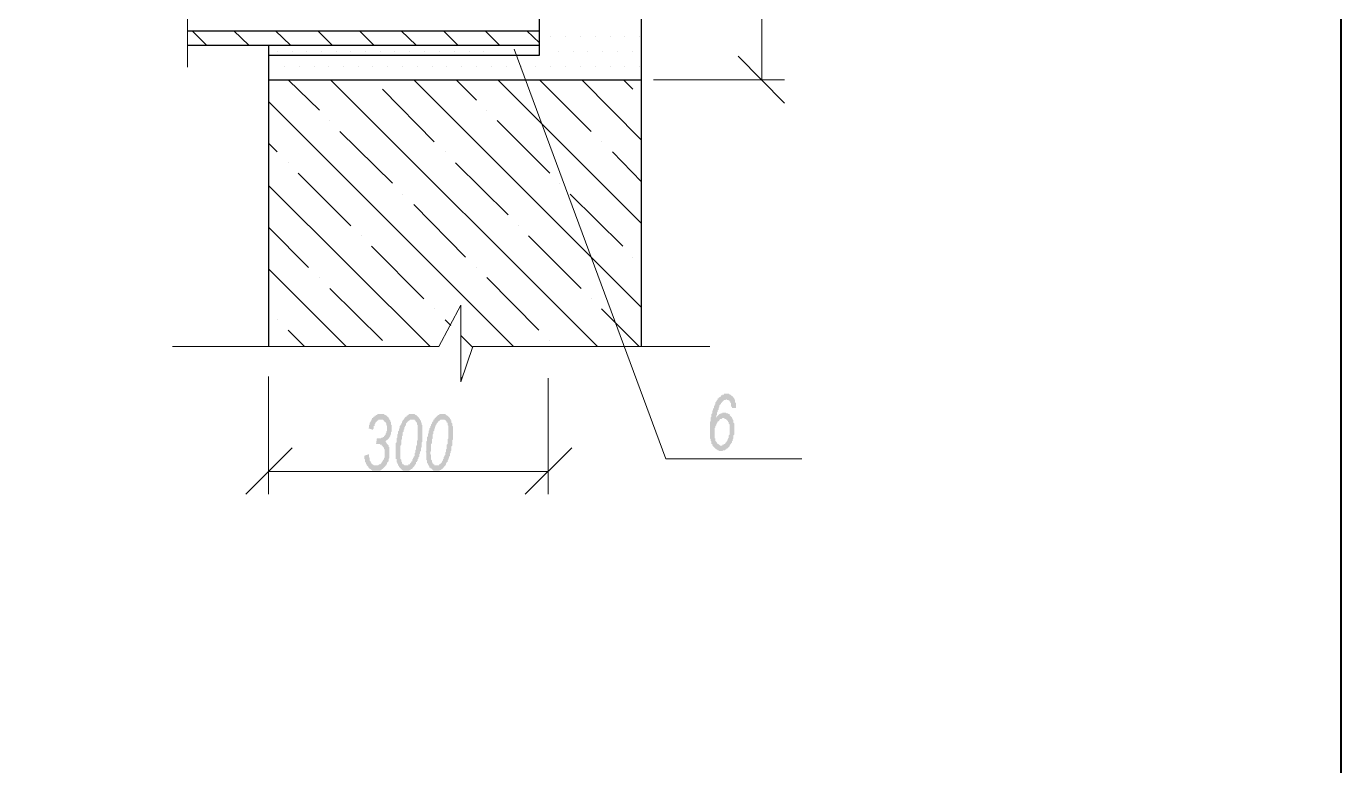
# Model space of a CAD drawing. Header units: millimetres. Extents: x 1372 to 666090, y 1285 to 31551.
# Drawn here: x 631111 to 638091, y 9935 to 13863 of the extents above; entities that cross this region are included whole.
import ezdxf

# ---------------------------------------------------------------- set-up
doc = ezdxf.new("R2010")
doc.units = ezdxf.units.MM
for name, color, linetype in [('PDF _0', 7, 'Continuous'), ('PDF _2D-чертеж - Общий_Ном._пера__21', 7, 'Continuous'), ('PDF _75-АЗ Штамп', 7, 'Continuous'), ('PDF _надписи', 7, 'Continuous')]:
    doc.layers.add(name, color=color, linetype=linetype)

msp = doc.modelspace()

# ---------------------------------------------------------------- hatches: boundary and pattern name
at = {"layer": 'PDF _0', "transparency": 33554559}
msp.add_hatch(color=256, dxfattribs=at).paths.add_polyline_path([(632905.6, 11581.5), (632930.6, 11589.9), (632930.6, 11581.5), (632930.6, 11577.3), (632930.6, 11573.2), (632934.8, 11569), (632934.8, 11564.8), (632934.8, 11560.7), (632934.8, 11556.5), (632939, 11552.3), (632939, 11552.3), (632939, 11548.1), (632943.1, 11544), (632943.1, 11544), (632943.1, 11544), (632943.1, 11539.8), (632947.3, 11539.8), (632947.3, 11535.6), (632951.5, 11535.6), (632955.6, 11531.5), (632955.6, 11531.5), (632959.8, 11531.5), (632964, 11531.5), (632964, 11531.5), (632968.2, 11531.5), (632972.3, 11531.5), (632972.3, 11531.5), (632976.5, 11531.5), (632980.7, 11531.5), (632980.7, 11531.5), (632984.8, 11535.6), (632989, 11535.6), (632989, 11535.6), (632993.2, 11539.8), (632993.2, 11539.8), (632997.4, 11544), (632997.4, 11548.1), (633001.5, 11548.1), (633001.5, 11552.3), (633005.7, 11556.5), (633005.7, 11560.7), (633009.9, 11560.7), (633009.9, 11564.8), (633009.9, 11569), (633014, 11573.2), (633014, 11577.3), (633014, 11581.5), (633014, 11585.7), (633014, 11589.9), (633014, 11594), (633014, 11594), (633014, 11598.2), (633014, 11602.4), (633014, 11606.5), (633014, 11610.7), (633014, 11614.9), (633009.9, 11619.1), (633009.9, 11619.1), (633009.9, 11623.2), (633005.7, 11627.4), (633005.7, 11631.6), (633001.5, 11631.6), (633001.5, 11635.7), (632997.4, 11635.7), (632997.4, 11639.9), (632993.2, 11639.9), (632989, 11639.9), (632989, 11644.1), (632984.8, 11644.1), (632980.7, 11644.1), (632980.7, 11644.1), (632976.5, 11644.1), (632976.5, 11644.1), (632972.3, 11644.1), (632968.2, 11644.1), (632972.3, 11673.3), (632976.5, 11673.3), (632980.7, 11673.3), (632980.7, 11673.3), (632984.8, 11673.3), (632984.8, 11673.3), (632989, 11673.3), (632993.2, 11673.3), (632997.4, 11677.5), (632997.4, 11677.5), (633001.5, 11677.5), (633001.5, 11677.5), (633005.7, 11681.6), (633009.9, 11681.6), (633009.9, 11685.8), (633014, 11685.8), (633014, 11690), (633014, 11690), (633018.2, 11694.1), (633018.2, 11698.3), (633022.4, 11702.5), (633022.4, 11706.7), (633022.4, 11706.7), (633022.4, 11710.8), (633026.6, 11715), (633026.6, 11719.2), (633026.6, 11723.3), (633026.6, 11727.5), (633026.6, 11731.7), (633026.6, 11735.9), (633026.6, 11740), (633022.4, 11744.2), (633022.4, 11744.2), (633022.4, 11748.4), (633022.4, 11752.5), (633018.2, 11756.7), (633018.2, 11760.9), (633014, 11760.9), (633014, 11765.1), (633009.9, 11765.1), (633009.9, 11769.2), (633005.7, 11769.2), (633005.7, 11773.4), (633001.5, 11773.4), (632997.4, 11773.4), (632997.4, 11773.4), (632993.2, 11773.4), (632993.2, 11773.4), (632989, 11773.4), (632984.8, 11773.4), (632984.8, 11773.4), (632980.7, 11773.4), (632980.7, 11769.2), (632976.5, 11769.2), (632972.3, 11765.1), (632972.3, 11765.1), (632968.2, 11760.9), (632968.2, 11760.9), (632964, 11756.7), (632964, 11756.7), (632964, 11752.5), (632959.8, 11748.4), (632959.8, 11744.2), (632959.8, 11740), (632955.6, 11740), (632955.6, 11735.9), (632955.6, 11731.7), (632955.6, 11727.5), (632951.5, 11723.3), (632951.5, 11719.2), (632926.4, 11727.5), (632930.6, 11731.7), (632930.6, 11735.9), (632930.6, 11740), (632930.6, 11744.2), (632934.8, 11748.4), (632934.8, 11752.5), (632934.8, 11756.7), (632934.8, 11756.7), (632939, 11760.9), (632939, 11765.1), (632943.1, 11769.2), (632943.1, 11773.4), (632943.1, 11773.4), (632947.3, 11777.6), (632947.3, 11781.7), (632951.5, 11781.7), (632951.5, 11785.9), (632955.6, 11785.9), (632955.6, 11790.1), (632959.8, 11790.1), (632959.8, 11794.3), (632964, 11794.3), (632968.2, 11794.3), (632968.2, 11798.4), (632972.3, 11798.4), (632972.3, 11798.4), (632976.5, 11802.6), (632980.7, 11802.6), (632980.7, 11802.6), (632984.8, 11802.6), (632989, 11802.6), (632993.2, 11802.6), (632993.2, 11802.6), (632997.4, 11802.6), (633001.5, 11802.6), (633001.5, 11802.6), (633005.7, 11802.6), (633009.9, 11802.6), (633009.9, 11802.6), (633014, 11798.4), (633018.2, 11798.4), (633018.2, 11798.4), (633022.4, 11794.3), (633026.6, 11794.3), (633026.6, 11790.1), (633030.7, 11790.1), (633030.7, 11785.9), (633034.9, 11785.9), (633034.9, 11781.7), (633034.9, 11781.7), (633039.1, 11777.6), (633039.1, 11777.6), (633039.1, 11773.4), (633043.2, 11769.2), (633043.2, 11765.1), (633047.4, 11760.9), (633047.4, 11760.9), (633047.4, 11756.7), (633047.4, 11752.5), (633047.4, 11748.4), (633051.6, 11744.2), (633051.6, 11740), (633051.6, 11735.9), (633051.6, 11731.7), (633051.6, 11727.5), (633051.6, 11723.3), (633051.6, 11719.2), (633051.6, 11715), (633051.6, 11710.8), (633047.4, 11706.7), (633047.4, 11702.5), (633047.4, 11698.3), (633047.4, 11694.1), (633043.2, 11694.1), (633043.2, 11690), (633043.2, 11685.8), (633039.1, 11681.6), (633039.1, 11681.6), (633039.1, 11677.5), (633034.9, 11673.3), (633034.9, 11673.3), (633030.7, 11669.1), (633030.7, 11669.1), (633026.6, 11664.9), (633022.4, 11664.9), (633022.4, 11660.8), (633018.2, 11660.8), (633018.2, 11656.6), (633018.2, 11656.6), (633022.4, 11652.4), (633022.4, 11648.3), (633026.6, 11648.3), (633026.6, 11644.1), (633030.7, 11639.9), (633030.7, 11639.9), (633034.9, 11635.7), (633034.9, 11631.6), (633034.9, 11627.4), (633039.1, 11627.4), (633039.1, 11623.2), (633039.1, 11619.1), (633039.1, 11614.9), (633039.1, 11610.7), (633039.1, 11606.5), (633039.1, 11602.4), (633039.1, 11598.2), (633039.1, 11594), (633039.1, 11589.9), (633039.1, 11585.7), (633039.1, 11581.5), (633039.1, 11577.3), (633039.1, 11573.2), (633039.1, 11573.2), (633039.1, 11569), (633034.9, 11564.8), (633034.9, 11560.7), (633034.9, 11556.5), (633034.9, 11552.3), (633030.7, 11548.1), (633030.7, 11548.1), (633026.6, 11544), (633026.6, 11539.8), (633026.6, 11535.6), (633022.4, 11535.6), (633022.4, 11531.5), (633018.2, 11531.5), (633018.2, 11527.3), (633014, 11523.1), (633014, 11523.1), (633009.9, 11518.9), (633009.9, 11518.9), (633005.7, 11514.8), (633005.7, 11514.8), (633001.5, 11510.6), (632997.4, 11510.6), (632997.4, 11506.4), (632993.2, 11506.4), (632993.2, 11506.4), (632989, 11502.3), (632984.8, 11502.3), (632984.8, 11502.3), (632980.7, 11502.3), (632976.5, 11502.3), (632976.5, 11502.3), (632972.3, 11502.3), (632968.2, 11502.3), (632968.2, 11502.3), (632964, 11502.3), (632959.8, 11502.3), (632959.8, 11502.3), (632955.6, 11502.3), (632951.5, 11502.3), (632947.3, 11502.3), (632947.3, 11506.4), (632943.1, 11506.4), (632943.1, 11506.4), (632939, 11510.6), (632934.8, 11510.6), (632934.8, 11514.8), (632930.6, 11514.8), (632930.6, 11518.9), (632926.4, 11518.9), (632926.4, 11523.1), (632926.4, 11523.1), (632922.3, 11527.3), (632922.3, 11527.3), (632918.1, 11531.5), (632918.1, 11535.6), (632913.9, 11539.8), (632913.9, 11539.8), (632913.9, 11544), (632909.8, 11548.1), (632909.8, 11552.3), (632909.8, 11556.5), (632909.8, 11560.7), (632905.6, 11564.8), (632905.6, 11569), (632905.6, 11573.2), (632905.6, 11577.3), (632905.6, 11581.5), (632905.6, 11581.5)])
h = msp.add_hatch(color=256, dxfattribs=at)
h.paths.add_polyline_path([(633072.4, 11602.4), (633072.4, 11606.5), (633072.4, 11610.7), (633072.4, 11614.9), (633072.4, 11619.1), (633072.4, 11623.2), (633072.4, 11627.4), (633072.4, 11631.6), (633072.4, 11635.7), (633072.4, 11639.9), (633072.4, 11644.1), (633072.4, 11648.3), (633076.6, 11652.4), (633076.6, 11656.6), (633076.6, 11660.8), (633076.6, 11664.9), (633076.6, 11669.1), (633076.6, 11673.3), (633080.8, 11677.5), (633080.8, 11681.6), (633080.8, 11685.8), (633080.8, 11690), (633080.8, 11694.1), (633085, 11698.3), (633085, 11702.5), (633085, 11706.7), (633085, 11710.8), (633089.1, 11715), (633089.1, 11719.2), (633089.1, 11723.3), (633089.1, 11723.3), (633093.3, 11727.5), (633093.3, 11731.7), (633093.3, 11735.9), (633093.3, 11740), (633097.5, 11740), (633097.5, 11740), (633097.5, 11744.2), (633101.6, 11748.4), (633101.6, 11752.5), (633105.8, 11756.7), (633105.8, 11760.9), (633105.8, 11765.1), (633110, 11765.1), (633110, 11769.2), (633114.2, 11773.4), (633114.2, 11773.4), (633118.3, 11777.6), (633118.3, 11777.6), (633118.3, 11781.7), (633122.5, 11785.9), (633122.5, 11785.9), (633126.7, 11790.1), (633130.8, 11790.1), (633130.8, 11794.3), (633135, 11794.3), (633135, 11798.4), (633139.2, 11798.4), (633139.2, 11798.4), (633143.4, 11802.6), (633143.4, 11802.6), (633147.5, 11802.6), (633151.7, 11802.6), (633151.7, 11802.6), (633155.9, 11802.6), (633160, 11802.6), (633164.2, 11802.6), (633164.2, 11802.6), (633168.4, 11802.6), (633172.6, 11802.6), (633172.6, 11802.6), (633176.7, 11798.4), (633176.7, 11798.4), (633180.9, 11798.4), (633185.1, 11794.3), (633185.1, 11794.3), (633189.2, 11790.1), (633189.2, 11790.1), (633193.4, 11785.9), (633193.4, 11785.9), (633197.6, 11781.7), (633197.6, 11777.6), (633201.8, 11777.6), (633201.8, 11773.4), (633201.8, 11769.2), (633205.9, 11769.2), (633205.9, 11765.1), (633205.9, 11760.9), (633210.1, 11756.7), (633210.1, 11752.5), (633210.1, 11748.4), (633210.1, 11748.4), (633214.3, 11744.2), (633214.3, 11740), (633214.3, 11735.9), (633214.3, 11731.7), (633214.3, 11727.5), (633214.3, 11723.3), (633214.3, 11715), (633214.3, 11710.8), (633214.3, 11706.7), (633214.3, 11706.7), (633214.3, 11702.5), (633214.3, 11698.3), (633214.3, 11694.1), (633214.3, 11690), (633214.3, 11685.8), (633214.3, 11681.6), (633214.3, 11677.5), (633214.3, 11673.3), (633214.3, 11669.1), (633214.3, 11664.9), (633214.3, 11660.8), (633214.3, 11656.6), (633210.1, 11652.4), (633210.1, 11648.3), (633210.1, 11644.1), (633210.1, 11639.9), (633210.1, 11635.7), (633210.1, 11631.6), (633210.1, 11627.4), (633205.9, 11623.2), (633205.9, 11619.1), (633205.9, 11614.9), (633205.9, 11610.7), (633205.9, 11606.5), (633205.9, 11606.5), (633201.8, 11602.4), (633201.8, 11598.2), (633201.8, 11594), (633197.6, 11589.9), (633197.6, 11585.7), (633197.6, 11581.5), (633197.6, 11577.3), (633193.4, 11573.2), (633193.4, 11569), (633193.4, 11564.8), (633189.2, 11564.8), (633189.2, 11560.7), (633189.2, 11556.5), (633185.1, 11552.3), (633185.1, 11548.1), (633180.9, 11548.1), (633180.9, 11544), (633180.9, 11539.8), (633176.7, 11535.6), (633176.7, 11535.6), (633172.6, 11531.5), (633172.6, 11527.3), (633172.6, 11527.3), (633168.4, 11523.1), (633168.4, 11523.1), (633164.2, 11518.9), (633164.2, 11518.9), (633160, 11514.8), (633160, 11510.6), (633155.9, 11510.6), (633151.7, 11510.6), (633151.7, 11506.4), (633147.5, 11506.4), (633147.5, 11506.4), (633143.4, 11502.3), (633139.2, 11502.3), (633139.2, 11502.3), (633135, 11502.3), (633130.8, 11502.3), (633130.8, 11502.3), (633126.7, 11502.3), (633122.5, 11502.3), (633122.5, 11502.3), (633118.3, 11502.3), (633114.2, 11502.3), (633114.2, 11502.3), (633110, 11502.3), (633110, 11506.4), (633105.8, 11506.4), (633101.6, 11510.6), (633101.6, 11510.6), (633097.5, 11514.8), (633097.5, 11514.8), (633093.3, 11518.9), (633093.3, 11518.9), (633089.1, 11523.1), (633089.1, 11527.3), (633085, 11531.5), (633085, 11531.5), (633085, 11535.6), (633080.8, 11539.8), (633080.8, 11539.8), (633080.8, 11544), (633076.6, 11548.1), (633076.6, 11552.3), (633076.6, 11556.5), (633076.6, 11560.7), (633076.6, 11564.8), (633072.4, 11564.8), (633072.4, 11569), (633072.4, 11573.2), (633072.4, 11577.3), (633072.4, 11585.7), (633072.4, 11589.9), (633072.4, 11594), (633072.4, 11598.2), (633072.4, 11602.4), (633072.4, 11602.4)], flags=0)
h.paths.add_polyline_path([(633097.5, 11594), (633097.5, 11589.9), (633097.5, 11585.7), (633097.5, 11581.5), (633097.5, 11573.2), (633097.5, 11569), (633097.5, 11569), (633097.5, 11564.8), (633101.6, 11560.7), (633101.6, 11556.5), (633101.6, 11552.3), (633101.6, 11552.3), (633105.8, 11548.1), (633105.8, 11544), (633105.8, 11539.8), (633110, 11539.8), (633110, 11535.6), (633114.2, 11535.6), (633118.3, 11531.5), (633118.3, 11531.5), (633122.5, 11531.5), (633126.7, 11531.5), (633126.7, 11531.5), (633126.7, 11531.5), (633130.8, 11531.5), (633135, 11531.5), (633135, 11531.5), (633139.2, 11531.5), (633139.2, 11535.6), (633143.4, 11535.6), (633147.5, 11535.6), (633147.5, 11539.8), (633151.7, 11544), (633151.7, 11544), (633155.9, 11548.1), (633155.9, 11548.1), (633155.9, 11552.3), (633160, 11552.3), (633160, 11556.5), (633160, 11560.7), (633164.2, 11564.8), (633164.2, 11564.8), (633164.2, 11569), (633168.4, 11573.2), (633168.4, 11577.3), (633168.4, 11577.3), (633172.6, 11581.5), (633172.6, 11585.7), (633172.6, 11589.9), (633172.6, 11594), (633176.7, 11598.2), (633176.7, 11602.4), (633176.7, 11606.5), (633176.7, 11610.7), (633180.9, 11614.9), (633180.9, 11619.1), (633180.9, 11623.2), (633180.9, 11627.4), (633180.9, 11631.6), (633185.1, 11639.9), (633185.1, 11644.1), (633185.1, 11648.3), (633185.1, 11652.4), (633185.1, 11656.6), (633185.1, 11660.8), (633189.2, 11664.9), (633189.2, 11669.1), (633189.2, 11673.3), (633189.2, 11677.5), (633189.2, 11681.6), (633189.2, 11685.8), (633189.2, 11690), (633189.2, 11694.1), (633189.2, 11698.3), (633189.2, 11702.5), (633189.2, 11702.5), (633189.2, 11706.7), (633189.2, 11710.8), (633189.2, 11715), (633189.2, 11719.2), (633189.2, 11723.3), (633189.2, 11727.5), (633189.2, 11731.7), (633189.2, 11735.9), (633189.2, 11740), (633189.2, 11744.2), (633185.1, 11748.4), (633185.1, 11752.5), (633185.1, 11756.7), (633185.1, 11756.7), (633180.9, 11760.9), (633180.9, 11765.1), (633176.7, 11765.1), (633176.7, 11769.2), (633172.6, 11769.2), (633172.6, 11773.4), (633168.4, 11773.4), (633164.2, 11773.4), (633164.2, 11773.4), (633160, 11773.4), (633160, 11773.4), (633155.9, 11773.4), (633155.9, 11773.4), (633151.7, 11773.4), (633147.5, 11773.4), (633147.5, 11769.2), (633143.4, 11769.2), (633139.2, 11765.1), (633139.2, 11765.1), (633135, 11765.1), (633135, 11760.9), (633130.8, 11756.7), (633130.8, 11756.7), (633126.7, 11752.5), (633126.7, 11748.4), (633126.7, 11744.2), (633122.5, 11740), (633122.5, 11740), (633122.5, 11735.9), (633118.3, 11731.7), (633118.3, 11731.7), (633118.3, 11727.5), (633118.3, 11723.3), (633114.2, 11719.2), (633114.2, 11715), (633114.2, 11715), (633114.2, 11710.8), (633110, 11706.7), (633110, 11702.5), (633110, 11698.3), (633110, 11694.1), (633110, 11690), (633105.8, 11685.8), (633105.8, 11677.5), (633105.8, 11673.3), (633105.8, 11669.1), (633101.6, 11664.9), (633101.6, 11660.8), (633101.6, 11652.4), (633101.6, 11648.3), (633101.6, 11644.1), (633101.6, 11639.9), (633097.5, 11635.7), (633097.5, 11631.6), (633097.5, 11627.4), (633097.5, 11623.2), (633097.5, 11619.1), (633097.5, 11614.9), (633097.5, 11610.7), (633097.5, 11606.5), (633097.5, 11606.5), (633097.5, 11602.4), (633097.5, 11598.2), (633097.5, 11594), (633097.5, 11594)], flags=0)
h = msp.add_hatch(color=256, dxfattribs=at)
h.paths.add_polyline_path([(633231, 11602.4), (633235.1, 11606.5), (633235.1, 11610.7), (633235.1, 11614.9), (633235.1, 11619.1), (633235.1, 11623.2), (633235.1, 11627.4), (633235.1, 11631.6), (633235.1, 11635.7), (633235.1, 11639.9), (633235.1, 11644.1), (633235.1, 11648.3), (633235.1, 11652.4), (633235.1, 11656.6), (633239.3, 11660.8), (633239.3, 11664.9), (633239.3, 11669.1), (633239.3, 11673.3), (633239.3, 11677.5), (633239.3, 11681.6), (633243.5, 11685.8), (633243.5, 11690), (633243.5, 11694.1), (633243.5, 11698.3), (633247.6, 11702.5), (633247.6, 11706.7), (633247.6, 11710.8), (633247.6, 11715), (633251.8, 11719.2), (633251.8, 11723.3), (633251.8, 11723.3), (633251.8, 11727.5), (633256, 11731.7), (633256, 11735.9), (633256, 11740), (633260.2, 11740), (633260.2, 11740), (633260.2, 11744.2), (633260.2, 11748.4), (633264.3, 11752.5), (633264.3, 11756.7), (633268.5, 11760.9), (633268.5, 11765.1), (633272.7, 11765.1), (633272.7, 11769.2), (633272.7, 11773.4), (633276.8, 11773.4), (633276.8, 11777.6), (633276.8, 11777.6), (633281, 11781.7), (633285.2, 11785.9), (633285.2, 11785.9), (633289.4, 11790.1), (633289.4, 11790.1), (633293.5, 11794.3), (633293.5, 11794.3), (633297.7, 11798.4), (633297.7, 11798.4), (633301.9, 11798.4), (633306, 11802.6), (633306, 11802.6), (633310.2, 11802.6), (633314.4, 11802.6), (633314.4, 11802.6), (633318.6, 11802.6), (633322.7, 11802.6), (633322.7, 11802.6), (633326.9, 11802.6), (633331.1, 11802.6), (633331.1, 11802.6), (633335.2, 11802.6), (633339.4, 11798.4), (633339.4, 11798.4), (633343.6, 11798.4), (633343.6, 11794.3), (633347.8, 11794.3), (633351.9, 11790.1), (633351.9, 11790.1), (633356.1, 11785.9), (633356.1, 11785.9), (633360.3, 11781.7), (633360.3, 11777.6), (633364.4, 11777.6), (633364.4, 11773.4), (633364.4, 11769.2), (633368.6, 11769.2), (633368.6, 11765.1), (633368.6, 11760.9), (633368.6, 11756.7), (633372.8, 11752.5), (633372.8, 11748.4), (633372.8, 11748.4), (633372.8, 11744.2), (633372.8, 11740), (633377, 11735.9), (633377, 11731.7), (633377, 11727.5), (633377, 11723.3), (633377, 11715), (633377, 11710.8), (633377, 11706.7), (633377, 11706.7), (633377, 11702.5), (633377, 11698.3), (633377, 11694.1), (633377, 11690), (633377, 11685.8), (633377, 11681.6), (633377, 11677.5), (633377, 11673.3), (633377, 11669.1), (633372.8, 11664.9), (633372.8, 11660.8), (633372.8, 11656.6), (633372.8, 11652.4), (633372.8, 11648.3), (633372.8, 11644.1), (633372.8, 11639.9), (633372.8, 11635.7), (633368.6, 11631.6), (633368.6, 11627.4), (633368.6, 11623.2), (633368.6, 11619.1), (633368.6, 11614.9), (633368.6, 11610.7), (633364.4, 11606.5), (633364.4, 11606.5), (633364.4, 11602.4), (633364.4, 11598.2), (633360.3, 11594), (633360.3, 11589.9), (633360.3, 11585.7), (633360.3, 11581.5), (633356.1, 11577.3), (633356.1, 11573.2), (633356.1, 11569), (633351.9, 11564.8), (633351.9, 11564.8), (633351.9, 11560.7), (633347.8, 11556.5), (633347.8, 11552.3), (633347.8, 11548.1), (633343.6, 11548.1), (633343.6, 11544), (633339.4, 11539.8), (633339.4, 11535.6), (633339.4, 11535.6), (633335.2, 11531.5), (633335.2, 11527.3), (633331.1, 11527.3), (633331.1, 11523.1), (633331.1, 11523.1), (633326.9, 11518.9), (633322.7, 11518.9), (633322.7, 11514.8), (633318.6, 11510.6), (633318.6, 11510.6), (633314.4, 11510.6), (633314.4, 11506.4), (633310.2, 11506.4), (633306, 11506.4), (633306, 11502.3), (633301.9, 11502.3), (633297.7, 11502.3), (633297.7, 11502.3), (633293.5, 11502.3), (633289.4, 11502.3), (633289.4, 11502.3), (633285.2, 11502.3), (633281, 11502.3), (633281, 11502.3), (633276.8, 11502.3), (633272.7, 11502.3), (633272.7, 11502.3), (633268.5, 11506.4), (633268.5, 11506.4), (633264.3, 11510.6), (633264.3, 11510.6), (633260.2, 11514.8), (633256, 11514.8), (633256, 11518.9), (633251.8, 11518.9), (633251.8, 11523.1), (633247.6, 11527.3), (633247.6, 11531.5), (633247.6, 11531.5), (633243.5, 11535.6), (633243.5, 11539.8), (633243.5, 11539.8), (633239.3, 11544), (633239.3, 11548.1), (633239.3, 11552.3), (633239.3, 11556.5), (633235.1, 11560.7), (633235.1, 11564.8), (633235.1, 11564.8), (633235.1, 11569), (633235.1, 11573.2), (633235.1, 11577.3), (633235.1, 11585.7), (633235.1, 11589.9), (633235.1, 11594), (633235.1, 11598.2), (633231, 11602.4), (633231, 11602.4)], flags=0)
h.paths.add_polyline_path([(633256, 11594), (633256, 11589.9), (633260.2, 11585.7), (633260.2, 11581.5), (633260.2, 11573.2), (633260.2, 11569), (633260.2, 11569), (633260.2, 11564.8), (633260.2, 11560.7), (633264.3, 11556.5), (633264.3, 11552.3), (633264.3, 11552.3), (633264.3, 11548.1), (633268.5, 11544), (633268.5, 11539.8), (633272.7, 11539.8), (633272.7, 11535.6), (633276.8, 11535.6), (633276.8, 11531.5), (633281, 11531.5), (633285.2, 11531.5), (633285.2, 11531.5), (633289.4, 11531.5), (633289.4, 11531.5), (633293.5, 11531.5), (633293.5, 11531.5), (633297.7, 11531.5), (633301.9, 11531.5), (633301.9, 11535.6), (633306, 11535.6), (633306, 11535.6), (633310.2, 11539.8), (633314.4, 11544), (633314.4, 11544), (633318.6, 11548.1), (633318.6, 11548.1), (633318.6, 11552.3), (633318.6, 11552.3), (633322.7, 11556.5), (633322.7, 11560.7), (633322.7, 11564.8), (633326.9, 11564.8), (633326.9, 11569), (633326.9, 11573.2), (633331.1, 11577.3), (633331.1, 11577.3), (633331.1, 11581.5), (633335.2, 11585.7), (633335.2, 11589.9), (633335.2, 11594), (633335.2, 11598.2), (633339.4, 11602.4), (633339.4, 11606.5), (633339.4, 11610.7), (633339.4, 11614.9), (633343.6, 11619.1), (633343.6, 11623.2), (633343.6, 11627.4), (633343.6, 11631.6), (633343.6, 11639.9), (633347.8, 11644.1), (633347.8, 11648.3), (633347.8, 11652.4), (633347.8, 11656.6), (633347.8, 11660.8), (633347.8, 11664.9), (633347.8, 11669.1), (633351.9, 11673.3), (633351.9, 11677.5), (633351.9, 11681.6), (633351.9, 11685.8), (633351.9, 11690), (633351.9, 11694.1), (633351.9, 11698.3), (633351.9, 11702.5), (633351.9, 11702.5), (633351.9, 11706.7), (633351.9, 11710.8), (633351.9, 11715), (633351.9, 11719.2), (633351.9, 11723.3), (633351.9, 11727.5), (633351.9, 11731.7), (633351.9, 11735.9), (633351.9, 11740), (633347.8, 11744.2), (633347.8, 11748.4), (633347.8, 11752.5), (633347.8, 11756.7), (633343.6, 11756.7), (633343.6, 11760.9), (633343.6, 11765.1), (633339.4, 11765.1), (633339.4, 11769.2), (633335.2, 11769.2), (633331.1, 11773.4), (633331.1, 11773.4), (633326.9, 11773.4), (633322.7, 11773.4), (633322.7, 11773.4), (633322.7, 11773.4), (633318.6, 11773.4), (633314.4, 11773.4), (633314.4, 11773.4), (633310.2, 11773.4), (633306, 11769.2), (633306, 11769.2), (633301.9, 11765.1), (633301.9, 11765.1), (633297.7, 11765.1), (633297.7, 11760.9), (633293.5, 11756.7), (633293.5, 11756.7), (633289.4, 11752.5), (633289.4, 11748.4), (633285.2, 11744.2), (633285.2, 11740), (633285.2, 11740), (633281, 11735.9), (633281, 11731.7), (633281, 11731.7), (633281, 11727.5), (633276.8, 11723.3), (633276.8, 11719.2), (633276.8, 11715), (633276.8, 11715), (633272.7, 11710.8), (633272.7, 11706.7), (633272.7, 11702.5), (633272.7, 11698.3), (633268.5, 11694.1), (633268.5, 11690), (633268.5, 11685.8), (633268.5, 11677.5), (633268.5, 11673.3), (633264.3, 11669.1), (633264.3, 11664.9), (633264.3, 11660.8), (633264.3, 11652.4), (633264.3, 11648.3), (633260.2, 11644.1), (633260.2, 11639.9), (633260.2, 11635.7), (633260.2, 11631.6), (633260.2, 11627.4), (633260.2, 11623.2), (633260.2, 11619.1), (633260.2, 11614.9), (633260.2, 11610.7), (633260.2, 11606.5), (633260.2, 11606.5), (633256, 11602.4), (633256, 11598.2), (633256, 11594), (633256, 11594)], flags=0)
at = {"layer": 'PDF _75-АЗ Штамп', "transparency": 33554559}
h = msp.add_hatch(color=256, dxfattribs=at)
h.paths.add_polyline_path([(634774.4, 11785.9), (634778.5, 11785.9), (634778.5, 11790.1), (634782.7, 11794.3), (634782.7, 11794.3), (634786.9, 11798.4), (634786.9, 11798.4), (634791.1, 11802.6), (634795.2, 11802.6), (634795.2, 11802.6), (634799.4, 11806.8), (634799.4, 11806.8), (634803.6, 11806.8), (634807.7, 11806.8), (634807.7, 11810.9), (634811.9, 11810.9), (634816.1, 11810.9), (634816.1, 11810.9), (634820.3, 11810.9), (634824.4, 11810.9), (634824.4, 11810.9), (634828.6, 11806.8), (634832.8, 11806.8), (634832.8, 11806.8), (634836.9, 11806.8), (634841.1, 11802.6), (634841.1, 11802.6), (634845.3, 11802.6), (634845.3, 11798.4), (634849.5, 11794.3), (634849.5, 11794.3), (634853.6, 11790.1), (634853.6, 11790.1), (634857.8, 11785.9), (634857.8, 11785.9), (634857.8, 11781.7), (634862, 11777.6), (634862, 11773.4), (634862, 11773.4), (634866.1, 11769.2), (634866.1, 11765.1), (634866.1, 11760.9), (634866.1, 11756.7), (634870.3, 11752.5), (634870.3, 11748.4), (634870.3, 11744.2), (634870.3, 11740), (634870.3, 11735.9), (634870.3, 11731.7), (634870.3, 11727.5), (634870.3, 11723.3), (634870.3, 11719.2), (634870.3, 11715), (634870.3, 11710.8), (634870.3, 11706.7), (634870.3, 11702.5), (634870.3, 11698.3), (634870.3, 11694.1), (634870.3, 11694.1), (634866.1, 11690), (634866.1, 11685.8), (634866.1, 11681.6), (634866.1, 11677.5), (634866.1, 11673.3), (634862, 11669.1), (634862, 11664.9), (634862, 11660.8), (634857.8, 11660.8), (634857.8, 11656.6), (634857.8, 11652.4), (634853.6, 11648.3), (634853.6, 11644.1), (634849.5, 11644.1), (634849.5, 11639.9), (634849.5, 11639.9), (634845.3, 11635.7), (634845.3, 11631.6), (634841.1, 11627.4), (634841.1, 11627.4), (634836.9, 11623.2), (634836.9, 11623.2), (634832.8, 11619.1), (634828.6, 11619.1), (634828.6, 11614.9), (634824.4, 11614.9), (634824.4, 11614.9), (634820.3, 11610.7), (634816.1, 11610.7), (634816.1, 11610.7), (634811.9, 11610.7), (634807.7, 11606.5), (634807.7, 11606.5), (634803.6, 11606.5), (634799.4, 11606.5), (634799.4, 11606.5), (634795.2, 11606.5), (634795.2, 11606.5), (634791.1, 11606.5), (634786.9, 11610.7), (634786.9, 11610.7), (634782.7, 11610.7), (634782.7, 11610.7), (634778.5, 11614.9), (634774.4, 11614.9), (634774.4, 11614.9), (634770.2, 11619.1), (634770.2, 11619.1), (634766, 11623.2), (634766, 11623.2), (634761.9, 11627.4), (634757.7, 11631.6), (634757.7, 11635.7), (634757.7, 11635.7), (634753.5, 11635.7), (634753.5, 11639.9), (634753.5, 11644.1), (634749.3, 11644.1), (634749.3, 11648.3), (634749.3, 11652.4), (634749.3, 11656.6), (634745.2, 11660.8), (634745.2, 11660.8), (634745.2, 11664.9), (634745.2, 11669.1), (634741, 11673.3), (634741, 11677.5), (634741, 11681.6), (634741, 11685.8), (634741, 11690), (634741, 11694.1), (634741, 11698.3), (634741, 11702.5), (634741, 11710.8), (634741, 11710.8), (634741, 11715), (634741, 11719.2), (634741, 11723.3), (634741, 11727.5), (634741, 11731.7), (634741, 11735.9), (634741, 11740), (634741, 11744.2), (634741, 11748.4), (634741, 11752.5), (634741, 11756.7), (634741, 11760.9), (634745.2, 11765.1), (634745.2, 11769.2), (634745.2, 11773.4), (634745.2, 11777.6), (634745.2, 11781.7), (634745.2, 11785.9), (634749.3, 11790.1), (634749.3, 11794.3), (634749.3, 11794.3), (634749.3, 11798.4), (634749.3, 11802.6), (634753.5, 11806.8), (634753.5, 11810.9), (634753.5, 11815.1), (634753.5, 11819.3), (634757.7, 11823.5), (634757.7, 11827.6), (634757.7, 11831.8), (634761.9, 11836), (634761.9, 11840.1), (634761.9, 11844.3), (634766, 11848.5), (634766, 11852.7), (634766, 11852.7), (634770.2, 11856.8), (634770.2, 11861), (634770.2, 11865.2), (634770.2, 11865.2), (634774.4, 11869.3), (634774.4, 11873.5), (634778.5, 11873.5), (634778.5, 11877.7), (634782.7, 11881.9), (634782.7, 11886), (634786.9, 11886), (634786.9, 11890.2), (634791.1, 11890.2), (634791.1, 11894.4), (634795.2, 11894.4), (634799.4, 11898.5), (634799.4, 11898.5), (634799.4, 11902.7), (634803.6, 11902.7), (634807.7, 11902.7), (634807.7, 11906.9), (634811.9, 11906.9), (634816.1, 11906.9), (634816.1, 11911.1), (634820.3, 11911.1), (634824.4, 11911.1), (634824.4, 11911.1), (634828.6, 11911.1), (634828.6, 11911.1), (634832.8, 11911.1), (634836.9, 11911.1), (634841.1, 11911.1), (634841.1, 11911.1), (634845.3, 11906.9), (634849.5, 11906.9), (634849.5, 11906.9), (634853.6, 11902.7), (634853.6, 11902.7), (634857.8, 11898.5), (634862, 11898.5), (634862, 11894.4), (634866.1, 11894.4), (634866.1, 11890.2), (634866.1, 11890.2), (634870.3, 11886), (634870.3, 11881.9), (634870.3, 11881.9), (634874.5, 11877.7), (634874.5, 11873.5), (634874.5, 11869.3), (634874.5, 11865.2), (634878.7, 11861), (634878.7, 11856.8), (634878.7, 11852.7), (634878.7, 11848.5), (634878.7, 11844.3), (634878.7, 11840.1), (634878.7, 11836), (634857.8, 11836), (634857.8, 11840.1), (634853.6, 11844.3), (634853.6, 11848.5), (634853.6, 11852.7), (634853.6, 11856.8), (634853.6, 11861), (634849.5, 11861), (634849.5, 11865.2), (634849.5, 11869.3), (634845.3, 11869.3), (634845.3, 11873.5), (634841.1, 11873.5), (634841.1, 11877.7), (634836.9, 11877.7), (634836.9, 11877.7), (634832.8, 11877.7), (634828.6, 11881.9), (634828.6, 11881.9), (634824.4, 11877.7), (634824.4, 11877.7), (634820.3, 11877.7), (634820.3, 11877.7), (634816.1, 11877.7), (634811.9, 11873.5), (634811.9, 11873.5), (634807.7, 11869.3), (634803.6, 11865.2), (634803.6, 11865.2), (634803.6, 11861), (634799.4, 11861), (634799.4, 11856.8), (634795.2, 11852.7), (634795.2, 11852.7), (634791.1, 11848.5), (634791.1, 11844.3), (634791.1, 11840.1), (634786.9, 11836), (634786.9, 11831.8), (634786.9, 11827.6), (634782.7, 11823.5), (634782.7, 11819.3), (634782.7, 11815.1), (634778.5, 11810.9), (634778.5, 11806.8), (634778.5, 11806.8), (634778.5, 11802.6), (634778.5, 11798.4), (634774.4, 11794.3), (634774.4, 11790.1), (634774.4, 11785.9), (634774.4, 11785.9)], flags=0)
h.paths.add_polyline_path([(634766, 11694.1), (634766, 11690), (634766, 11685.8), (634766, 11681.6), (634766, 11677.5), (634766, 11673.3), (634770.2, 11673.3), (634770.2, 11669.1), (634770.2, 11664.9), (634770.2, 11660.8), (634774.4, 11656.6), (634774.4, 11656.6), (634774.4, 11652.4), (634778.5, 11652.4), (634778.5, 11648.3), (634782.7, 11644.1), (634786.9, 11644.1), (634786.9, 11639.9), (634791.1, 11639.9), (634791.1, 11639.9), (634795.2, 11635.7), (634799.4, 11635.7), (634799.4, 11635.7), (634799.4, 11635.7), (634803.6, 11635.7), (634807.7, 11635.7), (634807.7, 11639.9), (634811.9, 11639.9), (634811.9, 11639.9), (634816.1, 11644.1), (634820.3, 11644.1), (634820.3, 11648.3), (634824.4, 11648.3), (634824.4, 11652.4), (634828.6, 11652.4), (634828.6, 11656.6), (634832.8, 11660.8), (634832.8, 11664.9), (634832.8, 11664.9), (634836.9, 11669.1), (634836.9, 11673.3), (634841.1, 11677.5), (634841.1, 11677.5), (634841.1, 11681.6), (634841.1, 11685.8), (634841.1, 11690), (634845.3, 11694.1), (634845.3, 11698.3), (634845.3, 11702.5), (634845.3, 11706.7), (634845.3, 11710.8), (634845.3, 11715), (634845.3, 11719.2), (634845.3, 11719.2), (634845.3, 11727.5), (634845.3, 11731.7), (634845.3, 11735.9), (634845.3, 11740), (634845.3, 11744.2), (634845.3, 11744.2), (634845.3, 11748.4), (634841.1, 11752.5), (634841.1, 11756.7), (634841.1, 11760.9), (634836.9, 11760.9), (634836.9, 11765.1), (634832.8, 11769.2), (634832.8, 11769.2), (634828.6, 11773.4), (634828.6, 11773.4), (634824.4, 11777.6), (634824.4, 11777.6), (634820.3, 11777.6), (634816.1, 11781.7), (634816.1, 11781.7), (634811.9, 11781.7), (634811.9, 11781.7), (634807.7, 11781.7), (634807.7, 11781.7), (634803.6, 11777.6), (634799.4, 11777.6), (634799.4, 11777.6), (634795.2, 11777.6), (634795.2, 11773.4), (634791.1, 11773.4), (634791.1, 11769.2), (634786.9, 11765.1), (634782.7, 11765.1), (634782.7, 11760.9), (634778.5, 11756.7), (634778.5, 11756.7), (634778.5, 11752.5), (634774.4, 11752.5), (634774.4, 11748.4), (634774.4, 11744.2), (634770.2, 11740), (634770.2, 11735.9), (634770.2, 11735.9), (634770.2, 11731.7), (634766, 11727.5), (634766, 11723.3), (634766, 11719.2), (634766, 11715), (634766, 11710.8), (634766, 11706.7), (634766, 11702.5), (634766, 11698.3), (634766, 11694.1)], flags=0)

# ---------------------------------------------------------------- linework, layer by layer
at = {"layer": 'PDF _0', "lineweight": 30}
for points in [[(634378.1, 12161.3), (634378.1, 15769.6)], [(632396.7, 13708.9), (633835.8, 13708.9), (633835.8, 14651.7), (631967, 14651.7)], [(631967, 13838.2), (633835.8, 13838.2)], [(631967, 13763.2), (633835.8, 13763.2)], [(632396.7, 13763.2), (632396.7, 12161.3)], [(632396.7, 13579.6), (634378.1, 13579.6)]]:
    msp.add_lwpolyline(points, dxfattribs=at)
at = {"layer": 'PDF _0', "lineweight": 9}
for points in [[(631967, 14977), (631967, 14639.1), (631741.8, 14489), (632213.1, 14489), (631967, 14292.9), (631967, 13646.4)], [(635016.3, 14718.4), (635016.3, 13579.6)], [(633702.3, 13742.3), (634507.4, 11564.8), (635229.1, 11564.8)], [(634891.2, 13704.8), (635137.3, 13454.5)], [(634440.7, 13579.6), (635137.3, 13579.6)], [(631887.8, 12161.3), (633301.9, 12161.3), (633418.7, 12382.4), (633418.7, 11973.6), (633481.2, 12161.3), (634741, 12161.3)], [(632396.7, 12002.8), (632396.7, 11377.1)], [(633881.7, 11994.5), (633881.7, 11377.1)], [(632521.8, 11623.2), (632275.7, 11377.1)], [(633760.7, 11377.1), (634006.8, 11623.2)], [(633881.7, 11498.1), (632396.7, 11498.1)]]:
    msp.add_lwpolyline(points, dxfattribs=at)
at = {"layer": 'PDF _2D-чертеж - Общий_Ном._пера__21', "lineweight": 40}
msp.add_lwpolyline([(598979.7, 30861.7), (638090.6, 30861.7), (638090.6, 2742.3), (598979.7, 2742.3)], close=True, dxfattribs=at)
at = {"layer": 'PDF _надписи', "lineweight": 18}
for points in [[(632067.1, 13763.2), (631992.1, 13838.2)], [(632292.4, 13763.2), (632213.1, 13838.2)], [(632513.5, 13763.2), (632434.2, 13838.2)], [(632734.6, 13763.2), (632659.5, 13838.2)], [(632955.6, 13763.2), (632880.6, 13838.2)], [(633180.9, 13763.2), (633101.6, 13838.2)], [(633402, 13763.2), (633326.9, 13838.2)], [(633623.1, 13763.2), (633548, 13838.2)], [(633835.8, 13775.7), (633769.1, 13838.2)], [(633894.2, 13809), (633894.2, 13809)], [(633973.5, 13809), (633973.5, 13809)], [(634052.7, 13809), (634052.7, 13809)], [(634132, 13809), (634132, 13809)], [(634211.2, 13809), (634211.2, 13809)], [(634286.3, 13809), (634286.3, 13809)], [(634365.6, 13809), (634365.6, 13809)], [(632442.6, 13729.8), (632442.6, 13729.8)], [(632521.8, 13729.8), (632521.8, 13729.8)], [(632596.9, 13729.8), (632596.9, 13729.8)], [(632676.2, 13729.8), (632676.2, 13729.8)], [(632755.4, 13729.8), (632755.4, 13729.8)], [(632834.7, 13729.8), (632834.7, 13729.8)], [(632913.9, 13729.8), (632913.9, 13729.8)], [(632993.2, 13729.8), (632993.2, 13729.8)], [(633068.3, 13729.8), (633068.3, 13729.8)], [(633147.5, 13729.8), (633147.5, 13729.8)], [(633226.8, 13729.8), (633226.8, 13729.8)], [(633306, 13729.8), (633306, 13729.8)], [(633385.3, 13729.8), (633385.3, 13729.8)], [(633464.6, 13729.8), (633464.6, 13729.8)], [(633539.6, 13729.8), (633539.6, 13729.8)], [(633935.9, 13729.8), (633935.9, 13729.8)], [(634015.2, 13729.8), (634015.2, 13729.8)], [(634090.3, 13729.8), (634090.3, 13729.8)], [(634169.5, 13729.8), (634169.5, 13729.8)], [(634248.8, 13729.8), (634248.8, 13729.8)], [(634328, 13729.8), (634328, 13729.8)], [(632400.9, 13650.5), (632400.9, 13650.5)], [(632480.1, 13650.5), (632480.1, 13650.5)], [(632559.4, 13650.5), (632559.4, 13650.5)], [(632638.6, 13650.5), (632638.6, 13650.5)], [(632717.9, 13650.5), (632717.9, 13650.5)], [(632793, 13650.5), (632793, 13650.5)], [(632872.2, 13650.5), (632872.2, 13650.5)], [(632951.5, 13650.5), (632951.5, 13650.5)], [(633030.7, 13650.5), (633030.7, 13650.5)], [(633110, 13650.5), (633110, 13650.5)], [(633189.2, 13650.5), (633189.2, 13650.5)], [(633268.5, 13650.5), (633268.5, 13650.5)], [(633343.6, 13650.5), (633343.6, 13650.5)], [(633422.8, 13650.5), (633422.8, 13650.5)], [(633502.1, 13650.5), (633502.1, 13650.5)], [(633581.4, 13650.5), (633581.4, 13650.5)], [(633660.6, 13650.5), (633660.6, 13650.5)], [(633739.9, 13650.5), (633739.9, 13650.5)], [(633815, 13650.5), (633815, 13650.5)], [(633894.2, 13650.5), (633894.2, 13650.5)], [(633973.5, 13650.5), (633973.5, 13650.5)], [(634052.7, 13650.5), (634052.7, 13650.5)], [(634132, 13650.5), (634132, 13650.5)], [(634211.2, 13650.5), (634211.2, 13650.5)], [(634286.3, 13650.5), (634286.3, 13650.5)], [(634365.6, 13650.5), (634365.6, 13650.5)], [(632667.8, 13416.9), (632501, 13579.6)], [(634144.5, 12161.3), (632726.2, 13579.6)], [(634378.1, 12369.9), (633168.4, 13579.6)], [(633502.1, 13471.2), (633393.6, 13579.6)], [(634378.1, 12816.2), (633614.7, 13579.6)], [(634111.1, 13304.3), (633835.8, 13579.6)], [(634378.1, 13258.4), (634061.1, 13579.6)], [(634332.2, 13529.6), (634282.1, 13579.6)], [(633276.8, 13250.1), (633001.5, 13529.6)], [(633698.2, 12161.3), (632396.7, 13462.8)], [(633556.3, 13416.9), (633556.3, 13416.9)], [(632722, 13362.7), (632722, 13362.7)], [(633890, 13083.2), (633610.6, 13362.7)], [(633055.8, 13029), (632776.3, 13304.3)], [(632442.6, 13195.8), (632396.7, 13241.7)], [(633335.2, 13195.8), (633335.2, 13195.8)], [(634165.3, 13250.1), (634165.3, 13250.1)], [(634378.1, 13037.3), (634223.7, 13195.8)], [(632501, 13137.4), (632501, 13137.4)], [(633669, 12862.1), (633389.5, 13137.4)], [(632834.7, 12803.7), (632555.2, 13083.2)], [(633256, 12161.3), (632396.7, 13016.5)], [(633944.3, 13029), (633944.3, 13029)], [(633110, 12970.6), (633110, 12970.6)], [(633443.7, 12636.9), (633168.4, 12916.4)], [(634278, 12695.3), (633998.5, 12970.6)], [(632609.4, 12582.6), (632396.7, 12795.4)], [(633723.2, 12803.7), (633723.2, 12803.7)], [(632888.9, 12749.5), (632888.9, 12749.5)], [(634056.9, 12470), (633777.4, 12749.5)], [(633222.6, 12415.8), (632943.1, 12695.3)], [(634332.2, 12636.9), (634332.2, 12636.9)], [(632809.6, 12161.3), (632396.7, 12574.3)], [(633502.1, 12582.6), (633502.1, 12582.6)], [(632667.8, 12528.4), (632667.8, 12528.4)], [(633831.6, 12248.9), (633556.3, 12528.4)], [(633001.5, 12194.7), (632722, 12470)], [(633276.8, 12361.6), (633276.8, 12361.6)], [(634111.1, 12415.8), (634111.1, 12415.8)], [(634365.6, 12161.3), (634165.3, 12361.6)], [(632442.6, 12303.2), (632442.6, 12303.2)], [(633364.4, 12274), (633335.2, 12303.2)], [(632588.6, 12161.3), (632501, 12248.9)], [(633481.2, 12157.2), (633418.7, 12219.7)], [(633890, 12194.7), (633890, 12194.7)], [(633422.8, 11994.5), (633418.7, 11998.7)]]:
    msp.add_lwpolyline(points, dxfattribs=at)

doc.saveas('drawing.dxf')
